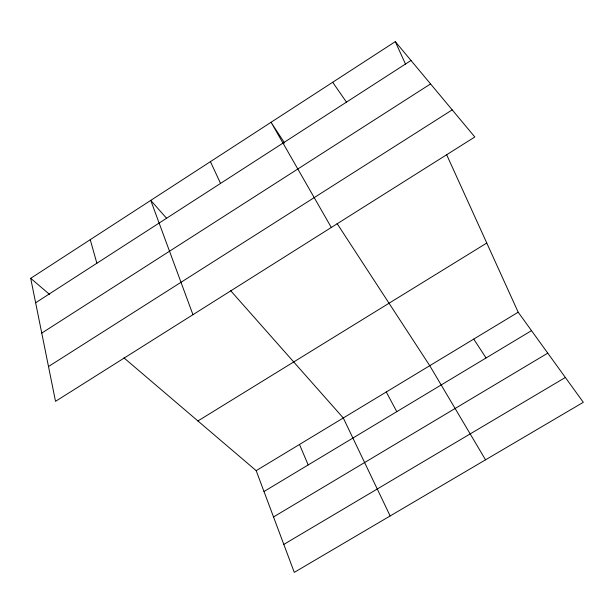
<?xml version="1.0" encoding="UTF-8"?>
<svg xmlns="http://www.w3.org/2000/svg" width="614" height="614" viewBox="0 0 614 614"><rect width="100%" height="100%" fill="white"/><g stroke="black" fill="none" stroke-linecap="round" stroke-linejoin="round"><path stroke-width="0.92" d="M30.7 278.326L395.286 41.629L474.822 136.983L55.521 401.333L30.7 278.326L49.527 294.382M35.635 302.771L411.004 60.471M41.752 333.103L430.567 83.926M48.498 366.535L452.211 109.875M197.923 420.958L486.772 243.029M123.974 357.885L256.184 470.654L518.185 312.211L446.555 154.49M263.997 491.515L531.509 330.639M273.522 516.95L547.772 353.142M283.806 544.411L565.356 377.48M166.494 218.185L150.752 200.387L192.95 314.69M230.626 290.66L343.287 417.981L390.159 515.96M518.185 312.211L583.3 402.3L294.275 572.371L256.184 470.654M332.673 82.276L346.465 102.131M473.724 339.097L486.081 357.954M284.604 143.054L271.058 122.278L331.307 227.464M337.078 223.534L429.754 365.683L485.536 459.832M386.283 391.978L396.782 411.664M210.425 161.643L220.549 183.409M395.286 41.629L405.509 64.14M299.494 444.467L308.19 464.944M90.243 239.675L96.866 263.245"/></g></svg>
